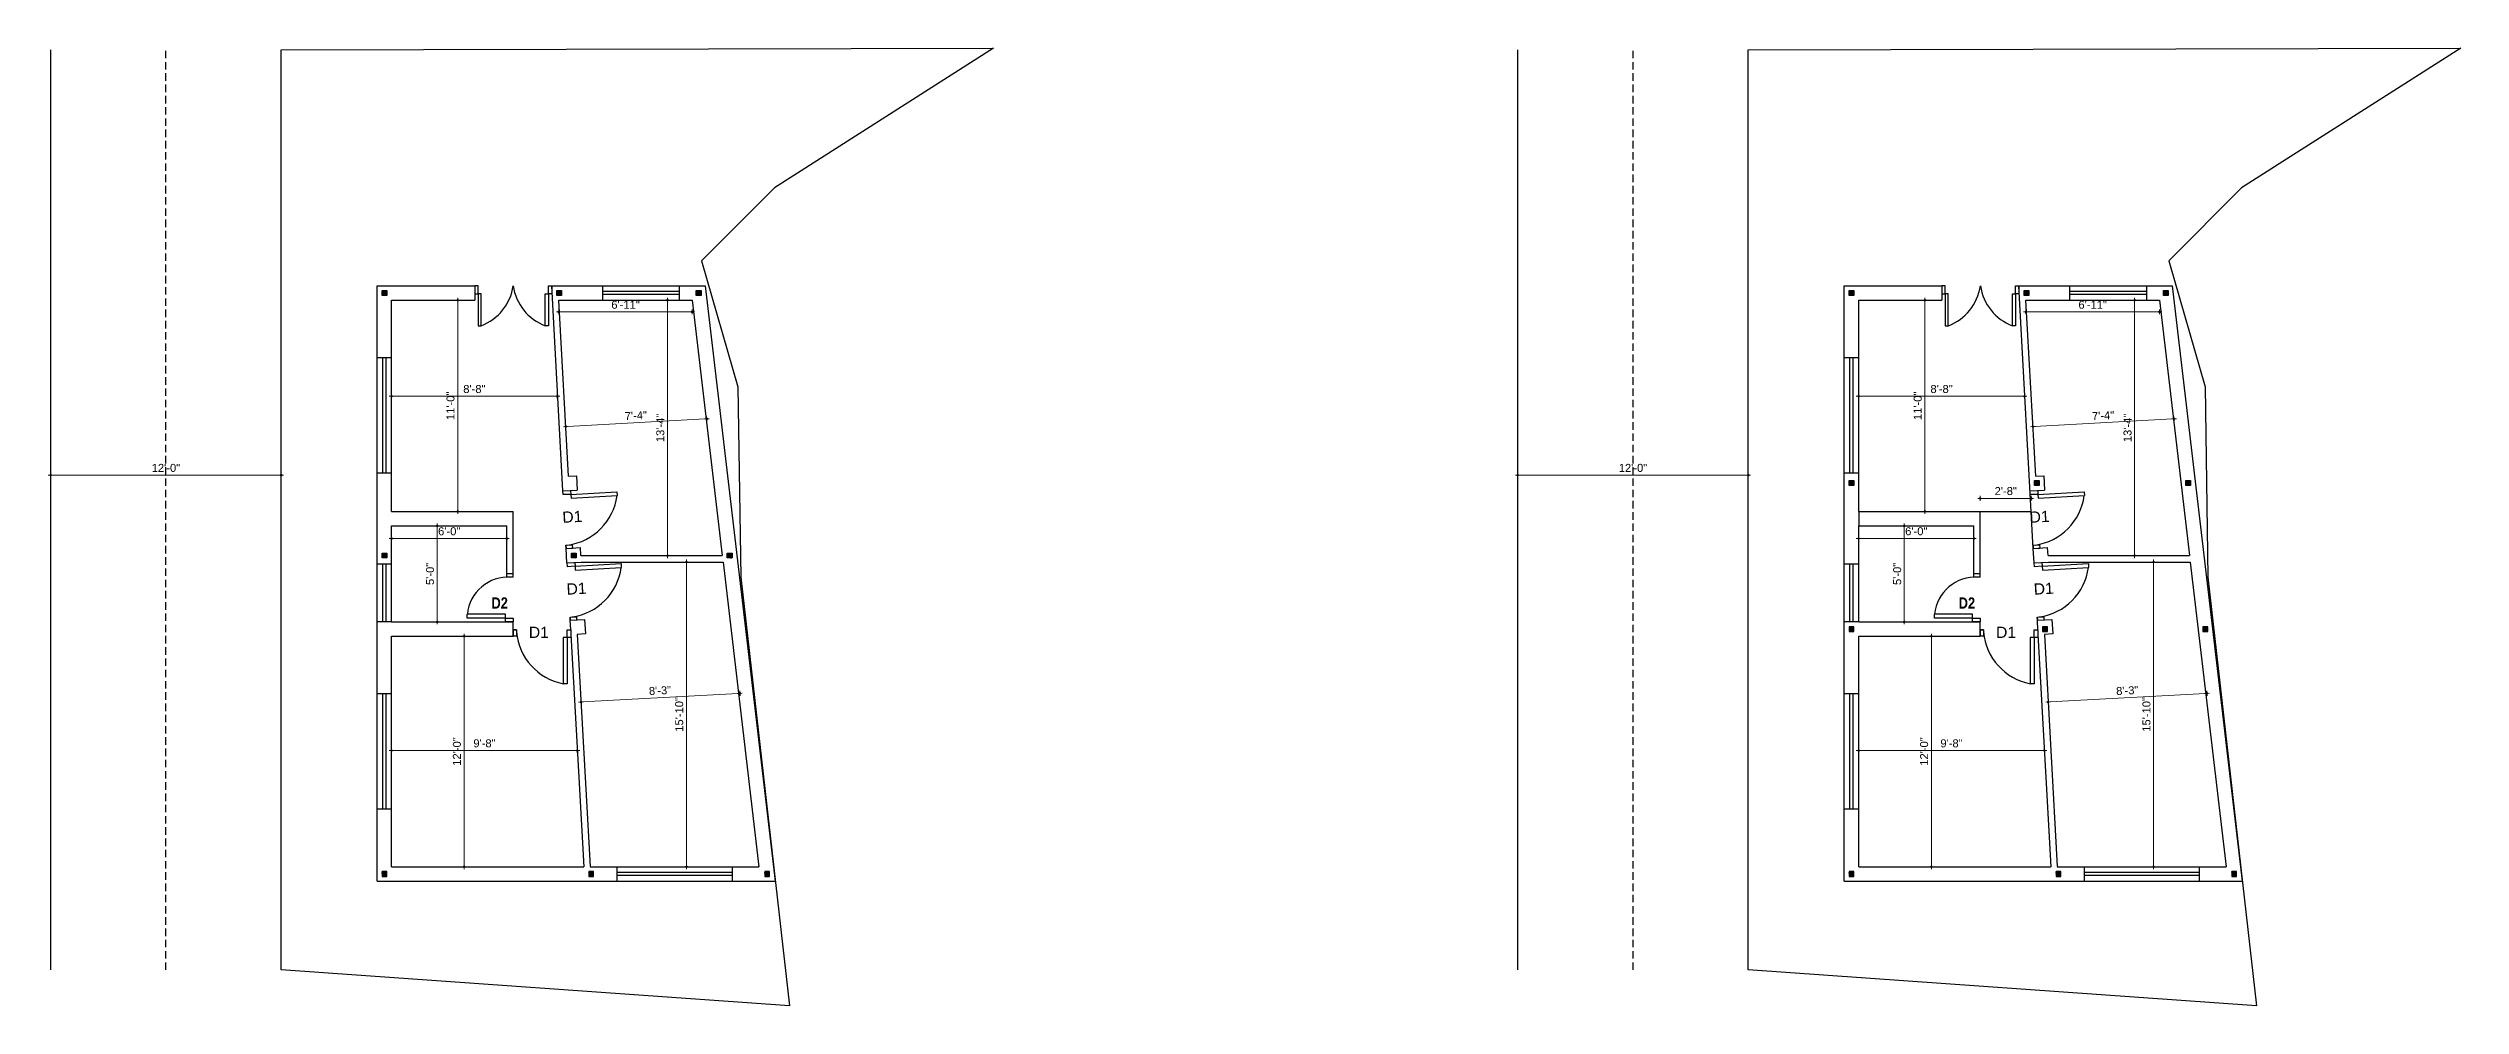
# Model space of a CAD drawing. Header units: inches. Extents: x 54699 to 80583, y -8431 to -3547.
# Drawn here: x 70784 to 72291, y -5218 to -4620 of the extents above; entities that cross this region are included whole.
import ezdxf

# ---------------------------------------------------------------- set-up
doc = ezdxf.new("R2010")
doc.units = ezdxf.units.IN
doc.header["$LTSCALE"] = 0.5
doc.header["$MEASUREMENT"] = 0
doc.header["$PDMODE"] = 66
doc.linetypes.add('HIDDEN2', pattern=[0.1875, 0.125, -0.0625])
doc.layers.add('DIMENSION', color=5, linetype='Continuous')
for name, color, linetype, lineweight in [('hatch', 9, 'Continuous', 0), ('steps', 253, 'Continuous', 20), ('Toilet', 7, 'Continuous', 25), ('truss', 1, 'Continuous', 25)]:
    doc.layers.add(name, color=color, linetype=linetype, lineweight=lineweight)
doc.styles.get("Standard").update_dxf_attribs({"font": 'arial.ttf'})
doc.dimstyles.new('S8', dxfattribs={"dimtxt": 5, "dimasz": 1, "dimexe": 6, "dimexo": 18, "dimgap": 1.9375, "dimtad": 1, "dimdec": 0, "dimzin": 3, "dimdsep": 46, "dimlunit": 4, "dimtxsty": 'Standard', "dimblk": 'dot 2', "dimcen": 12, "dimse1": 1, "dimse2": 1, "dimclrd": 1, "dimclre": 1, "dimclrt": 256, "dimadec": 0, "dimazin": 0, "dimtfac": 0.75, "dimtdec": 0, "dimtix": 1, "dimtmove": 1, "dimatfit": 3, "dimldrblk": 'DOT', "dimfxl": 1, "dimtolj": 1, "dimtzin": 0, "dimlwd": 9, "dimlwe": 9, "dimarcsym": 0})

# ---------------------------------------------------------------- blocks, each defined once
blk = doc.blocks.new('dot1')
at = {"layer": 'hatch'}
h = blk.add_hatch(color=256, dxfattribs=at)
edge = h.paths.add_edge_path()
edge.add_arc((0, 0), 1, 0, 360)
for p, q in [((3, 0), (-3, 0)), ((0, 3), (0, -3))]:
    blk.add_line(p, q, dxfattribs=at)
blk.add_circle((0, 0), 1, dxfattribs=at)
blk = doc.blocks.new('dot 2')
at = {"layer": 'hatch', "xscale": 0.5, "yscale": 0.5, "zscale": 0.5}
blk.add_blockref('dot1', (0, 0), dxfattribs=at)
blk = doc.blocks.new('*D840')
at = {"layer": 'Defpoints', "color": 0, "transparency": 16777216}
for p in [(70785.2, -4886.6), (70785.2, -4908.3), (70929.2, -4908.3)]:
    blk.add_point(p, dxfattribs=at)
at = {"layer": 'Toilet', "color": 1, "lineweight": 9, "transparency": 16777216}
blk.add_line((70928.2, -4886.6), (70786.2, -4886.6), dxfattribs=at)
at = {"layer": 'Toilet', "color": 1, "lineweight": 9, "transparency": 16777216, "rotation": 180}
blk.add_blockref('dot 2', (70785.2, -4886.6), dxfattribs=at)
at = {"layer": 'Toilet', "color": 1, "lineweight": 9, "transparency": 16777216}
blk.add_blockref('dot 2', (70929.2, -4886.6), dxfattribs=at)
at = {"layer": 'Toilet', "transparency": 16777216, "insert": (70857.2, -4882.1), "char_height": 5, "attachment_point": 5}
blk.add_mtext('\\A1;12\'-0"', dxfattribs=at)
blk = doc.blocks.new('_Dot')
at = {"color": 0, "linetype": 'ByBlock', "lineweight": -2}
blk.add_line((-0.5, 0), (-1, 0), dxfattribs=at)
at = {"color": 0, "linetype": 'ByBlock', "const_width": 0.5}
blk.add_lwpolyline([(-0.25, 0, 1), (0.25, 0, 1)], format="xyb", close=True, dxfattribs=at)
blk = doc.blocks.new('*D842')
at = {"layer": 'Defpoints', "color": 0, "transparency": 16777216}
for p in [(70998.2, -4918.3), (71070.2, -4918.3), (71070.2, -4926.2)]:
    blk.add_point(p, dxfattribs=at)
at = {"layer": 'Toilet', "color": 1, "lineweight": 9, "transparency": 16777216}
blk.add_line((70999.2, -4926.2), (71069.2, -4926.2), dxfattribs=at)
at = {"layer": 'Toilet', "color": 1, "lineweight": 9, "transparency": 16777216, "rotation": 180}
blk.add_blockref('dot 2', (70998.2, -4926.2), dxfattribs=at)
at = {"layer": 'Toilet', "color": 1, "lineweight": 9, "transparency": 16777216}
blk.add_blockref('dot 2', (71070.2, -4926.2), dxfattribs=at)
at = {"layer": 'Toilet', "transparency": 16777216, "insert": (71034.2, -4921.7), "char_height": 5, "attachment_point": 5}
blk.add_mtext('\\A1;6\'-0"', dxfattribs=at)
blk = doc.blocks.new('*D843')
at = {"layer": 'Defpoints', "color": 0, "transparency": 16777216}
for p in [(70998.2, -4918.3), (71026.7, -4918.3), (70998.2, -4978.3)]:
    blk.add_point(p, dxfattribs=at)
at = {"layer": 'Toilet', "color": 1, "lineweight": 9, "transparency": 16777216}
blk.add_line((71026.7, -4977.3), (71026.7, -4919.3), dxfattribs=at)
for p, rotation in [((71026.7, -4918.3), 90), ((71026.7, -4978.3), 270)]:
    blk.add_blockref('dot 2', p, dxfattribs=dict(at, rotation=rotation))
at = {"layer": 'Toilet', "transparency": 16777216, "insert": (71022.2, -4948.3), "char_height": 5, "attachment_point": 5, "rotation": 90}
blk.add_mtext('\\A1;5\'-0"', dxfattribs=at)
blk = doc.blocks.new('*D844')
at = {"layer": 'Defpoints', "color": 0, "transparency": 16777216}
for p in [(70998.2, -5058.7), (70998.2, -5058.7), (71114.2, -5058.7)]:
    blk.add_point(p, dxfattribs=at)
at = {"layer": 'Toilet', "color": 1, "lineweight": 9, "transparency": 16777216}
blk.add_line((71113.2, -5058.7), (70999.2, -5058.7), dxfattribs=at)
at = {"layer": 'Toilet', "color": 1, "lineweight": 9, "transparency": 16777216, "rotation": 180}
blk.add_blockref('dot 2', (70998.2, -5058.7), dxfattribs=at)
at = {"layer": 'Toilet', "color": 1, "lineweight": 9, "transparency": 16777216}
blk.add_blockref('dot 2', (71114.2, -5058.7), dxfattribs=at)
at = {"layer": 'Toilet', "transparency": 16777216, "insert": (71056.2, -5054.2), "char_height": 5, "attachment_point": 5}
blk.add_mtext('\\A1;9\'-8"', dxfattribs=at)
blk = doc.blocks.new('*D845')
at = {"layer": 'Defpoints', "color": 0, "transparency": 16777216}
for p in [(71036.2, -4987.3), (71036.2, -5131.3), (71043.5, -5131.3)]:
    blk.add_point(p, dxfattribs=at)
at = {"layer": 'Toilet', "color": 1, "lineweight": 9, "transparency": 16777216}
blk.add_line((71043.5, -4988.3), (71043.5, -5130.3), dxfattribs=at)
for p, rotation in [((71043.5, -4987.3), 90), ((71043.5, -5131.3), 270)]:
    blk.add_blockref('dot 2', p, dxfattribs=dict(at, rotation=rotation))
at = {"layer": 'Toilet', "transparency": 16777216, "insert": (71039, -5059.3), "char_height": 5, "attachment_point": 5, "rotation": 90}
blk.add_mtext('\\A1;12\'-0"', dxfattribs=at)
blk = doc.blocks.new('*D846')
at = {"layer": 'Defpoints', "color": 0, "transparency": 16777216}
for p in [(71116.5, -5028.4), (71117.2, -5041.6), (71216.5, -5036.1)]:
    blk.add_point(p, dxfattribs=at)
at = {"layer": 'Toilet', "color": 1, "lineweight": 9, "transparency": 16777216}
blk.add_line((71214.8, -5023), (71117.5, -5028.3), dxfattribs=at)
for p, rotation in [((71116.5, -5028.4), 183.1536037960047), ((71215.8, -5022.9), 3.153603796004667)]:
    blk.add_blockref('dot 2', p, dxfattribs=dict(at, rotation=rotation))
at = {"layer": 'Toilet', "transparency": 16777216, "insert": (71165.9, -5021.2), "char_height": 5, "attachment_point": 5, "rotation": 3.1536}
blk.add_mtext('\\A1;8\'-3"', dxfattribs=at)
blk = doc.blocks.new('*D847')
at = {"layer": 'Defpoints', "color": 0, "transparency": 16777216}
for p in [(71161, -4940.9), (71161, -5131.3), (71182.4, -5131.3)]:
    blk.add_point(p, dxfattribs=at)
at = {"layer": 'Toilet', "color": 1, "lineweight": 9, "transparency": 16777216}
blk.add_line((71182.4, -4941.9), (71182.4, -5130.3), dxfattribs=at)
for p, rotation in [((71182.4, -4940.9), 90), ((71182.4, -5131.3), 270)]:
    blk.add_blockref('dot 2', p, dxfattribs=dict(at, rotation=rotation))
at = {"layer": 'Toilet', "transparency": 16777216, "insert": (71177.9, -5036.1), "char_height": 5, "attachment_point": 5, "rotation": 90}
blk.add_mtext('\\A1;15\'-10"', dxfattribs=at)
blk = doc.blocks.new('*D848')
at = {"layer": 'Defpoints', "color": 0, "transparency": 16777216}
for p in [(71107, -4856.3), (71107.3, -4861.9), (71195.4, -4857.1)]:
    blk.add_point(p, dxfattribs=at)
at = {"layer": 'Toilet', "color": 1, "lineweight": 9, "transparency": 16777216}
blk.add_line((71194.1, -4851.5), (71108, -4856.2), dxfattribs=at)
for p, rotation in [((71195.1, -4851.4), 3.15360379601298), ((71107, -4856.3), 183.153603796013)]:
    blk.add_blockref('dot 2', p, dxfattribs=dict(at, rotation=rotation))
at = {"layer": 'Toilet', "transparency": 16777216, "insert": (71150.8, -4849.4), "char_height": 5, "attachment_point": 5, "rotation": 3.1536}
blk.add_mtext('\\A1;7\'-4"', dxfattribs=at)
blk = doc.blocks.new('*D849')
at = {"layer": 'Defpoints', "color": 0, "transparency": 16777216}
for p in [(71144.4, -4777.3), (71144.4, -4936.9), (71170.6, -4936.9)]:
    blk.add_point(p, dxfattribs=at)
at = {"layer": 'Toilet', "color": 1, "lineweight": 9, "transparency": 16777216}
blk.add_line((71170.6, -4778.3), (71170.6, -4935.9), dxfattribs=at)
for p, rotation in [((71170.6, -4777.3), 90), ((71170.6, -4936.9), 270)]:
    blk.add_blockref('dot 2', p, dxfattribs=dict(at, rotation=rotation))
at = {"layer": 'Toilet', "transparency": 16777216, "insert": (71166.1, -4857.1), "char_height": 5, "attachment_point": 5, "rotation": 90}
blk.add_mtext('\\A1;13\'-4"', dxfattribs=at)
blk = doc.blocks.new('*D850')
at = {"layer": 'Defpoints', "color": 0, "transparency": 16777216}
for p in [(70998.2, -4832.4), (70998.2, -4837.3), (71101.7, -4832.4)]:
    blk.add_point(p, dxfattribs=at)
at = {"layer": 'Toilet', "color": 1, "lineweight": 9, "transparency": 16777216}
blk.add_line((71100.7, -4837.3), (70999.2, -4837.3), dxfattribs=at)
at = {"layer": 'Toilet', "color": 1, "lineweight": 9, "transparency": 16777216, "rotation": 180}
blk.add_blockref('dot 2', (70998.2, -4837.3), dxfattribs=at)
at = {"layer": 'Toilet', "color": 1, "lineweight": 9, "transparency": 16777216}
blk.add_blockref('dot 2', (71101.7, -4837.3), dxfattribs=at)
at = {"layer": 'Toilet', "transparency": 16777216, "insert": (71049.9, -4832.8), "char_height": 5, "attachment_point": 5}
blk.add_mtext('\\A1;8\'-8"', dxfattribs=at)
blk = doc.blocks.new('*D851')
at = {"layer": 'Defpoints', "color": 0, "transparency": 16777216}
for p in [(71024.2, -4777.3), (71024.2, -4909.3), (71039.5, -4909.3)]:
    blk.add_point(p, dxfattribs=at)
at = {"layer": 'Toilet', "color": 1, "lineweight": 9, "transparency": 16777216}
blk.add_line((71039.5, -4778.3), (71039.5, -4908.3), dxfattribs=at)
for p, rotation in [((71039.5, -4777.3), 90), ((71039.5, -4909.3), 270)]:
    blk.add_blockref('dot 2', p, dxfattribs=dict(at, rotation=rotation))
at = {"layer": 'Toilet', "transparency": 16777216, "insert": (71035, -4843.3), "char_height": 5, "attachment_point": 5, "rotation": 90}
blk.add_mtext('\\A1;11\'-0"', dxfattribs=at)
blk = doc.blocks.new('*D863')
at = {"layer": 'Defpoints', "color": 0, "transparency": 16777216}
for p in [(71701.8, -4886.6), (71701.8, -4908.3), (71845.8, -4908.3)]:
    blk.add_point(p, dxfattribs=at)
at = {"layer": 'Toilet', "color": 1, "lineweight": 9, "transparency": 16777216}
blk.add_line((71844.8, -4886.6), (71702.8, -4886.6), dxfattribs=at)
at = {"layer": 'Toilet', "color": 1, "lineweight": 9, "transparency": 16777216, "rotation": 180}
blk.add_blockref('dot 2', (71701.8, -4886.6), dxfattribs=at)
at = {"layer": 'Toilet', "color": 1, "lineweight": 9, "transparency": 16777216}
blk.add_blockref('dot 2', (71845.8, -4886.6), dxfattribs=at)
at = {"layer": 'Toilet', "transparency": 16777216, "insert": (71773.8, -4882.1), "char_height": 5, "attachment_point": 5}
blk.add_mtext('\\A1;12\'-0"', dxfattribs=at)
blk = doc.blocks.new('*D853')
at = {"layer": 'Defpoints', "color": 0, "transparency": 16777216}
for p in [(71914.8, -4918.3), (71986.8, -4918.3), (71986.8, -4926.2)]:
    blk.add_point(p, dxfattribs=at)
at = {"layer": 'Toilet', "color": 1, "lineweight": 9, "transparency": 16777216}
blk.add_line((71915.8, -4926.2), (71985.8, -4926.2), dxfattribs=at)
at = {"layer": 'Toilet', "color": 1, "lineweight": 9, "transparency": 16777216, "rotation": 180}
blk.add_blockref('dot 2', (71914.8, -4926.2), dxfattribs=at)
at = {"layer": 'Toilet', "color": 1, "lineweight": 9, "transparency": 16777216}
blk.add_blockref('dot 2', (71986.8, -4926.2), dxfattribs=at)
at = {"layer": 'Toilet', "transparency": 16777216, "insert": (71950.8, -4921.7), "char_height": 5, "attachment_point": 5}
blk.add_mtext('\\A1;6\'-0"', dxfattribs=at)
blk = doc.blocks.new('*D855')
at = {"layer": 'Defpoints', "color": 0, "transparency": 16777216}
for p in [(71914.8, -5058.7), (71914.8, -5058.7), (72030.8, -5058.7)]:
    blk.add_point(p, dxfattribs=at)
at = {"layer": 'Toilet', "color": 1, "lineweight": 9, "transparency": 16777216}
blk.add_line((72029.8, -5058.7), (71915.8, -5058.7), dxfattribs=at)
at = {"layer": 'Toilet', "color": 1, "lineweight": 9, "transparency": 16777216, "rotation": 180}
blk.add_blockref('dot 2', (71914.8, -5058.7), dxfattribs=at)
at = {"layer": 'Toilet', "color": 1, "lineweight": 9, "transparency": 16777216}
blk.add_blockref('dot 2', (72030.8, -5058.7), dxfattribs=at)
at = {"layer": 'Toilet', "transparency": 16777216, "insert": (71972.8, -5054.2), "char_height": 5, "attachment_point": 5}
blk.add_mtext('\\A1;9\'-8"', dxfattribs=at)
blk = doc.blocks.new('*D856')
at = {"layer": 'Defpoints', "color": 0, "transparency": 16777216}
for p in [(71952.8, -4987.3), (71952.8, -5131.3), (71960.2, -5131.3)]:
    blk.add_point(p, dxfattribs=at)
at = {"layer": 'Toilet', "color": 1, "lineweight": 9, "transparency": 16777216}
blk.add_line((71960.2, -4988.3), (71960.2, -5130.3), dxfattribs=at)
for p, rotation in [((71960.2, -4987.3), 90), ((71960.2, -5131.3), 270)]:
    blk.add_blockref('dot 2', p, dxfattribs=dict(at, rotation=rotation))
at = {"layer": 'Toilet', "transparency": 16777216, "insert": (71955.7, -5059.3), "char_height": 5, "attachment_point": 5, "rotation": 90}
blk.add_mtext('\\A1;12\'-0"', dxfattribs=at)
blk = doc.blocks.new('*D857')
at = {"layer": 'Defpoints', "color": 0, "transparency": 16777216}
for p in [(72033.2, -5028.4), (72033.9, -5041.6), (72133.2, -5036.1)]:
    blk.add_point(p, dxfattribs=at)
at = {"layer": 'Toilet', "color": 1, "lineweight": 9, "transparency": 16777216}
blk.add_line((72131.4, -5023), (72034.2, -5028.3), dxfattribs=at)
for p, rotation in [((72033.2, -5028.4), 183.1536037960047), ((72132.4, -5022.9), 3.153603796004667)]:
    blk.add_blockref('dot 2', p, dxfattribs=dict(at, rotation=rotation))
at = {"layer": 'Toilet', "transparency": 16777216, "insert": (72082.6, -5021.2), "char_height": 5, "attachment_point": 5, "rotation": 3.1536}
blk.add_mtext('\\A1;8\'-3"', dxfattribs=at)
blk = doc.blocks.new('*D858')
at = {"layer": 'Defpoints', "color": 0, "transparency": 16777216}
for p in [(72077.7, -4940.9), (72077.7, -5131.3), (72099.1, -5131.3)]:
    blk.add_point(p, dxfattribs=at)
at = {"layer": 'Toilet', "color": 1, "lineweight": 9, "transparency": 16777216}
blk.add_line((72099.1, -4941.9), (72099.1, -5130.3), dxfattribs=at)
for p, rotation in [((72099.1, -4940.9), 90), ((72099.1, -5131.3), 270)]:
    blk.add_blockref('dot 2', p, dxfattribs=dict(at, rotation=rotation))
at = {"layer": 'Toilet', "transparency": 16777216, "insert": (72094.6, -5036.1), "char_height": 5, "attachment_point": 5, "rotation": 90}
blk.add_mtext('\\A1;15\'-10"', dxfattribs=at)
blk = doc.blocks.new('*D859')
at = {"layer": 'Defpoints', "color": 0, "transparency": 16777216}
for p in [(72023.7, -4856.3), (72024, -4861.9), (72112.1, -4857.1)]:
    blk.add_point(p, dxfattribs=at)
at = {"layer": 'Toilet', "color": 1, "lineweight": 9, "transparency": 16777216}
blk.add_line((72110.8, -4851.5), (72024.7, -4856.2), dxfattribs=at)
for p, rotation in [((72111.8, -4851.4), 3.15360379601298), ((72023.7, -4856.3), 183.153603796013)]:
    blk.add_blockref('dot 2', p, dxfattribs=dict(at, rotation=rotation))
at = {"layer": 'Toilet', "transparency": 16777216, "insert": (72067.5, -4849.4), "char_height": 5, "attachment_point": 5, "rotation": 3.1536}
blk.add_mtext('\\A1;7\'-4"', dxfattribs=at)
blk = doc.blocks.new('*D860')
at = {"layer": 'Defpoints', "color": 0, "transparency": 16777216}
for p in [(72061, -4777.3), (72061, -4936.9), (72087.2, -4936.9)]:
    blk.add_point(p, dxfattribs=at)
at = {"layer": 'Toilet', "color": 1, "lineweight": 9, "transparency": 16777216}
blk.add_line((72087.2, -4778.3), (72087.2, -4935.9), dxfattribs=at)
for p, rotation in [((72087.2, -4777.3), 90), ((72087.2, -4936.9), 270)]:
    blk.add_blockref('dot 2', p, dxfattribs=dict(at, rotation=rotation))
at = {"layer": 'Toilet', "transparency": 16777216, "insert": (72082.8, -4857.1), "char_height": 5, "attachment_point": 5, "rotation": 90}
blk.add_mtext('\\A1;13\'-4"', dxfattribs=at)
blk = doc.blocks.new('*D861')
at = {"layer": 'Defpoints', "color": 0, "transparency": 16777216}
for p in [(71914.8, -4832.4), (71914.8, -4837.3), (72018.4, -4832.4)]:
    blk.add_point(p, dxfattribs=at)
at = {"layer": 'Toilet', "color": 1, "lineweight": 9, "transparency": 16777216}
blk.add_line((72017.4, -4837.3), (71915.8, -4837.3), dxfattribs=at)
at = {"layer": 'Toilet', "color": 1, "lineweight": 9, "transparency": 16777216, "rotation": 180}
blk.add_blockref('dot 2', (71914.8, -4837.3), dxfattribs=at)
at = {"layer": 'Toilet', "color": 1, "lineweight": 9, "transparency": 16777216}
blk.add_blockref('dot 2', (72018.4, -4837.3), dxfattribs=at)
at = {"layer": 'Toilet', "transparency": 16777216, "insert": (71966.6, -4832.8), "char_height": 5, "attachment_point": 5}
blk.add_mtext('\\A1;8\'-8"', dxfattribs=at)
blk = doc.blocks.new('*D862')
at = {"layer": 'Defpoints', "color": 0, "transparency": 16777216}
for p in [(71940.8, -4777.3), (71940.8, -4909.3), (71956.2, -4909.3)]:
    blk.add_point(p, dxfattribs=at)
at = {"layer": 'Toilet', "color": 1, "lineweight": 9, "transparency": 16777216}
blk.add_line((71956.2, -4778.3), (71956.2, -4908.3), dxfattribs=at)
for p, rotation in [((71956.2, -4777.3), 90), ((71956.2, -4909.3), 270)]:
    blk.add_blockref('dot 2', p, dxfattribs=dict(at, rotation=rotation))
at = {"layer": 'Toilet', "transparency": 16777216, "insert": (71951.7, -4843.3), "char_height": 5, "attachment_point": 5, "rotation": 90}
blk.add_mtext('\\A1;11\'-0"', dxfattribs=at)
blk = doc.blocks.new('*D864')
at = {"layer": 'Defpoints', "color": 0, "transparency": 16777216}
for p in [(71990.8, -4909.3), (72022.6, -4901.1), (72022.6, -4909.3)]:
    blk.add_point(p, dxfattribs=at)
at = {"layer": 'Toilet', "color": 1, "lineweight": 9, "transparency": 16777216}
blk.add_line((71991.8, -4901.1), (72021.6, -4901.1), dxfattribs=at)
at = {"layer": 'Toilet', "color": 1, "lineweight": 9, "transparency": 16777216, "rotation": 180}
blk.add_blockref('dot 2', (71990.8, -4901.1), dxfattribs=at)
at = {"layer": 'Toilet', "color": 1, "lineweight": 9, "transparency": 16777216}
blk.add_blockref('dot 2', (72022.6, -4901.1), dxfattribs=at)
at = {"layer": 'Toilet', "transparency": 16777216, "insert": (72006.7, -4896.6), "char_height": 5, "attachment_point": 5}
blk.add_mtext('\\A1;2\'-8"', dxfattribs=at)

msp = doc.modelspace()

# ---------------------------------------------------------------- hatches: boundary and pattern name
at = {"layer": 'Toilet'}
h = msp.add_hatch(dxfattribs=at)
h.set_pattern_fill('ANSI31', color=256)
h.paths.add_polyline_path([(70995.2, -4771.3), (70992.2, -4771.3), (70992.2, -4774.3), (70995.2, -4774.3)])
h = msp.add_hatch(dxfattribs=at)
h.set_pattern_fill('ANSI31', color=256)
h.set_pattern_definition([(45, (109.25476, 0), (-0.08838834765, 0.08838834765), [])])
h.paths.add_polyline_path([(71104.4, -4771.3), (71101.4, -4771.3), (71101.4, -4774.3), (71104.4, -4774.3)])
h = msp.add_hatch(dxfattribs=at)
h.set_pattern_fill('ANSI31', color=256)
h.set_pattern_definition([(45, (196.37262, 0), (-0.08838834765, 0.08838834765), [])])
h.paths.add_polyline_path([(71191.5, -4771.3), (71188.5, -4771.3), (71188.5, -4774.3), (71191.5, -4774.3)])
h = msp.add_hatch(dxfattribs=at)
h.set_pattern_fill('ANSI31', color=256)
h.set_pattern_definition([(45, (916.66089, 0), (-0.08838834765, 0.08838834765), [])])
h.paths.add_polyline_path([(71911.8, -4771.3), (71908.8, -4771.3), (71908.8, -4774.3), (71911.8, -4774.3)])
h = msp.add_hatch(dxfattribs=at)
h.set_pattern_fill('ANSI31', color=256)
h.set_pattern_definition([(45, (1025.91565, 0), (-0.08838834765, 0.08838834765), [])])
h.paths.add_polyline_path([(72021.1, -4771.3), (72018.1, -4771.3), (72018.1, -4774.3), (72021.1, -4774.3)])
h = msp.add_hatch(dxfattribs=at)
h.set_pattern_fill('ANSI31', color=256)
h.set_pattern_definition([(45, (1113.0335, 0), (-0.08838834765, 0.08838834765), [])])
h.paths.add_polyline_path([(72108.2, -4771.3), (72105.2, -4771.3), (72105.2, -4774.3), (72108.2, -4774.3)])
h = msp.add_hatch(dxfattribs=at)
h.set_pattern_fill('ANSI31', color=256)
h.set_pattern_definition([(45, (916.66089, -118.64097), (-0.08838834765, 0.08838834765), [])])
h.paths.add_polyline_path([(71911.8, -4890), (71908.8, -4890), (71908.8, -4893), (71911.8, -4893)])
h = msp.add_hatch(dxfattribs=at)
h.set_pattern_fill('ANSI31', color=256)
h.set_pattern_definition([(45, (1032.45234, -118.64097), (-0.08838834765, 0.08838834765), [])])
h.paths.add_polyline_path([(72027.6, -4890), (72024.6, -4890), (72024.6, -4893), (72027.6, -4893)])
h = msp.add_hatch(dxfattribs=at)
h.set_pattern_fill('ANSI31', color=256)
h.set_pattern_definition([(45, (1127.00506, -118.64097), (-0.08838834765, 0.08838834765), [])])
h.paths.add_polyline_path([(72122.2, -4890), (72119.2, -4890), (72119.2, -4893), (72122.2, -4893)])
h = msp.add_hatch(dxfattribs=at)
h.set_pattern_fill('ANSI31', color=256)
h.set_pattern_definition([(45, (0, -164), (-0.08838834765, 0.08838834765), [])])
h.paths.add_polyline_path([(70995.2, -4935.3), (70992.2, -4935.3), (70992.2, -4938.3), (70995.2, -4938.3)])
h = msp.add_hatch(dxfattribs=at)
h.set_pattern_fill('ANSI31', color=256)
h.set_pattern_definition([(45, (118.29057, -164), (-0.08838834765, 0.08838834765), [])])
h.paths.add_polyline_path([(71113.5, -4935.3), (71110.5, -4935.3), (71110.5, -4938.3), (71113.5, -4938.3)])
h = msp.add_hatch(dxfattribs=at)
h.set_pattern_fill('ANSI31', color=256)
h.set_pattern_definition([(45, (215.6858, -164), (-0.08838834765, 0.08838834765), [])])
h.paths.add_polyline_path([(71210.9, -4935.3), (71207.9, -4935.3), (71207.9, -4938.3), (71210.9, -4938.3)])
h = msp.add_hatch(dxfattribs=at)
h.set_pattern_fill('ANSI31', color=256)
h.set_pattern_definition([(45, (916.66089, -210), (-0.08838834765, 0.08838834765), [])])
h.paths.add_polyline_path([(71911.8, -4981.3), (71908.8, -4981.3), (71908.8, -4984.3), (71911.8, -4984.3)])
h = msp.add_hatch(dxfattribs=at)
h.set_pattern_fill('ANSI31', color=256)
h.set_pattern_definition([(45, (1037.4859, -210), (-0.08838834765, 0.08838834765), [])])
h.paths.add_polyline_path([(72032.7, -4981.3), (72029.7, -4981.3), (72029.7, -4984.3), (72032.7, -4984.3)])
h = msp.add_hatch(dxfattribs=at)
h.set_pattern_fill('ANSI31', color=256)
h.set_pattern_definition([(45, (1137.7638, -210), (-0.08838834765, 0.08838834765), [])])
h.paths.add_polyline_path([(72132.9, -4981.3), (72129.9, -4981.3), (72129.9, -4984.3), (72132.9, -4984.3)])
h = msp.add_hatch(dxfattribs=at)
h.set_pattern_fill('ANSI31', color=256)
h.set_pattern_definition([(45, (0, -363), (-0.08838834765, 0.08838834765), [])])
h.paths.add_polyline_path([(70995.2, -5134.3), (70992.2, -5134.3), (70992.2, -5137.3), (70995.2, -5137.3)])
h = msp.add_hatch(dxfattribs=at)
h.set_pattern_fill('ANSI31', color=256)
h.set_pattern_definition([(45, (129.25476, -363), (-0.08838834765, 0.08838834765), [])])
h.paths.add_polyline_path([(71124.4, -5134.3), (71121.4, -5134.3), (71121.4, -5137.3), (71124.4, -5137.3)])
h = msp.add_hatch(dxfattribs=at)
h.set_pattern_fill('ANSI31', color=256)
h.set_pattern_definition([(45, (239.1207, -363), (-0.08838834765, 0.08838834765), [])])
h.paths.add_polyline_path([(71234.3, -5134.3), (71231.3, -5134.3), (71231.3, -5137.3), (71234.3, -5137.3)])
h = msp.add_hatch(dxfattribs=at)
h.set_pattern_fill('ANSI31', color=256)
h.set_pattern_definition([(45, (916.66089, -363), (-0.08838834765, 0.08838834765), [])])
h.paths.add_polyline_path([(71911.8, -5134.3), (71908.8, -5134.3), (71908.8, -5137.3), (71911.8, -5137.3)])
h = msp.add_hatch(dxfattribs=at)
h.set_pattern_fill('ANSI31', color=256)
h.set_pattern_definition([(45, (1045.91565, -363), (-0.08838834765, 0.08838834765), [])])
h.paths.add_polyline_path([(72041.1, -5134.3), (72038.1, -5134.3), (72038.1, -5137.3), (72041.1, -5137.3)])
h = msp.add_hatch(dxfattribs=at)
h.set_pattern_fill('ANSI31', color=256)
h.set_pattern_definition([(45, (1155.78159, -363), (-0.08838834765, 0.08838834765), [])])
h.paths.add_polyline_path([(72150.9, -5134.3), (72147.9, -5134.3), (72147.9, -5137.3), (72150.9, -5137.3)])

# ---------------------------------------------------------------- linework, layer by layer
at = {"layer": 'DIMENSION', "ltscale": 7}
for p, q in [((71130.1, -4777.3), (71130.1, -4768.3)), ((71178.1, -4771.8), (71130.1, -4771.8)), ((71178.1, -4773.8), (71130.1, -4773.8)), ((71178.1, -4777.3), (71178.1, -4768.3)), ((72046.8, -4777.3), (72046.8, -4768.3)), ((72094.8, -4771.8), (72046.8, -4771.8)), ((72094.8, -4773.8), (72046.8, -4773.8)), ((72094.8, -4777.3), (72094.8, -4768.3)), ((70998.2, -4813.3), (70989.2, -4813.3)), ((70992.7, -4885.3), (70992.7, -4813.3)), ((70994.7, -4885.3), (70994.7, -4813.3)), ((71914.8, -4813.3), (71905.8, -4813.3)), ((71909.3, -4885.3), (71909.3, -4813.3)), ((71911.3, -4885.3), (71911.3, -4813.3)), ((70998.2, -4885.3), (70989.2, -4885.3)), ((71105.3, -4898.8), (71105.2, -4896.4)), ((71110.1, -4898.6), (71105.3, -4898.8)), ((71110, -4896.2), (71110.1, -4898.6)), ((71110.1, -4898.6), (71139, -4897)), ((71110.1, -4898.6), (71110.3, -4901)), ((71139, -4897), (71139.1, -4899.4)), ((71914.8, -4885.3), (71905.8, -4885.3)), ((72022, -4898.8), (72021.9, -4896.4)), ((72026.8, -4898.6), (72022, -4898.8)), ((72026.7, -4896.2), (72026.8, -4898.6)), ((72026.8, -4898.6), (72055.6, -4897)), ((72026.8, -4898.6), (72026.9, -4901)), ((72055.6, -4897), (72055.8, -4899.4)), ((71110.3, -4901), (71139.1, -4899.4)), ((72026.9, -4901), (72055.8, -4899.4)), ((70998.2, -4942.3), (70989.2, -4942.3)), ((70992.7, -4978.3), (70992.7, -4942.3)), ((70994.7, -4978.3), (70994.7, -4942.3)), ((71107.1, -4930.4), (71111.1, -4930.2)), ((71107.1, -4930.4), (71107.2, -4932.4)), ((71107.8, -4941.4), (71112.6, -4941.1)), ((71108, -4943.8), (71107.8, -4941.4)), ((71112.8, -4943.5), (71108, -4943.8)), ((71111.1, -4930.2), (71111.2, -4932.2)), ((71112.6, -4941.1), (71112.8, -4943.5)), ((71112.8, -4943.5), (71141.6, -4941.9)), ((71112.8, -4943.5), (71112.9, -4945.9)), ((71141.6, -4941.9), (71141.7, -4944.3)), ((71914.8, -4942.3), (71905.8, -4942.3)), ((71909.3, -4978.3), (71909.3, -4942.3)), ((71911.3, -4978.3), (71911.3, -4942.3)), ((72023.8, -4930.4), (72027.8, -4930.2)), ((72023.8, -4930.4), (72023.9, -4932.4)), ((72024.5, -4941.4), (72029.3, -4941.1)), ((72024.6, -4943.8), (72024.5, -4941.4)), ((72029.4, -4943.5), (72024.6, -4943.8)), ((72027.8, -4930.2), (72027.9, -4932.2)), ((72029.3, -4941.1), (72029.4, -4943.5)), ((72029.4, -4943.5), (72058.3, -4941.9)), ((72029.4, -4943.5), (72029.6, -4945.9)), ((72058.3, -4941.9), (72058.4, -4944.3)), ((71070.2, -4950.3), (71070.2, -4948.3)), ((71074.2, -4950.3), (71070.2, -4950.3)), ((71074.2, -4950.3), (71074.2, -4948.3)), ((71112.9, -4945.9), (71141.7, -4944.3)), ((71986.8, -4950.3), (71986.8, -4948.3)), ((71990.8, -4950.3), (71986.8, -4950.3)), ((71990.8, -4950.3), (71990.8, -4948.3)), ((72029.6, -4945.9), (72058.4, -4944.3)), ((71069.4, -4973.5), (71045.5, -4973.5)), ((71045.5, -4975.9), (71045.5, -4973.5)), ((71069.4, -4975.9), (71069.4, -4973.5)), ((71986, -4973.5), (71962.2, -4973.5)), ((71962.2, -4975.9), (71962.2, -4973.5)), ((71986, -4975.9), (71986, -4973.5)), ((70998.2, -4978.3), (70989.2, -4978.3)), ((71069.4, -4975.9), (71045.5, -4975.9)), ((71069.4, -4978.3), (71069.4, -4975.9)), ((71069.4, -4975.9), (71074.2, -4975.9)), ((71074.2, -4978.3), (71069.4, -4978.3)), ((71074.2, -4975.9), (71074.2, -4978.3)), ((71076.2, -4983.3), (71074.2, -4983.3)), ((71076.2, -4987.3), (71074.2, -4987.3)), ((71076.2, -4983.3), (71076.2, -4987.3)), ((71105.4, -4988.1), (71105.4, -5017)), ((71107.8, -4988.1), (71105.4, -4988.1)), ((71107.8, -4988.1), (71107.8, -4983.3)), ((71107.8, -4983.3), (71110.2, -4983.3)), ((71107.8, -4988.1), (71107.8, -5017)), ((71110.2, -4988.1), (71107.8, -4988.1)), ((71109.7, -4975.3), (71113.7, -4975.1)), ((71109.7, -4975.3), (71109.8, -4977.3)), ((71110.2, -4983.3), (71110.2, -4988.1)), ((71113.7, -4975.1), (71113.8, -4977.1)), ((71914.8, -4978.3), (71905.8, -4978.3)), ((71986, -4975.9), (71962.2, -4975.9)), ((71986, -4978.3), (71986, -4975.9)), ((71986, -4975.9), (71990.8, -4975.9)), ((71990.8, -4978.3), (71986, -4978.3)), ((71990.8, -4975.9), (71990.8, -4978.3)), ((71992.8, -4983.3), (71990.8, -4983.3)), ((71992.8, -4987.3), (71990.8, -4987.3)), ((71992.8, -4983.3), (71992.8, -4987.3)), ((72022, -4988.1), (72022, -5017)), ((72024.4, -4988.1), (72022, -4988.1)), ((72024.4, -4988.1), (72024.4, -4983.3)), ((72024.4, -4983.3), (72026.8, -4983.3)), ((72024.4, -4988.1), (72024.4, -5017)), ((72026.8, -4988.1), (72024.4, -4988.1)), ((72026.4, -4975.3), (72030.4, -4975.1)), ((72026.4, -4975.3), (72026.5, -4977.3)), ((72026.8, -4983.3), (72026.8, -4988.1)), ((72030.4, -4975.1), (72030.5, -4977.1)), ((71107.8, -5017), (71105.4, -5017)), ((72024.4, -5017), (72022, -5017)), ((70998.2, -5023.3), (70989.2, -5023.3)), ((70992.7, -5095.3), (70992.7, -5023.3)), ((70994.7, -5095.3), (70994.7, -5023.3)), ((71914.8, -5023.3), (71905.8, -5023.3)), ((71909.3, -5095.3), (71909.3, -5023.3)), ((71911.3, -5095.3), (71911.3, -5023.3)), ((70998.2, -5095.3), (70989.2, -5095.3)), ((71914.8, -5095.3), (71905.8, -5095.3)), ((71138.9, -5131.3), (71138.9, -5140.3)), ((71210.9, -5134.8), (71138.9, -5134.8)), ((71210.9, -5136.8), (71138.9, -5136.8)), ((71210.9, -5131.3), (71210.9, -5140.3)), ((72055.6, -5131.3), (72055.6, -5140.3)), ((72127.6, -5134.8), (72055.6, -5134.8)), ((72127.6, -5136.8), (72055.6, -5136.8)), ((72127.6, -5131.3), (72127.6, -5140.3))]:
    msp.add_line(p, q, dxfattribs=at)
for points in [[(71050.2, -4773.3), (71052.2, -4773.3), (71052.2, -4768.3), (71050.2, -4768.3)], [(71052.2, -4773.3), (71052.2, -4793.3), (71054.2, -4793.3), (71054.2, -4773.3)], [(71096.2, -4773.3), (71096.2, -4793.3), (71094.2, -4793.3), (71094.2, -4773.3)], [(71098.2, -4773.3), (71096.2, -4773.3), (71096.2, -4768.3), (71098.2, -4768.3)], [(71966.8, -4773.3), (71968.8, -4773.3), (71968.8, -4768.3), (71966.8, -4768.3)], [(71968.8, -4773.3), (71968.8, -4793.3), (71970.8, -4793.3), (71970.8, -4773.3)], [(72012.8, -4773.3), (72012.8, -4793.3), (72010.8, -4793.3), (72010.8, -4773.3)], [(72014.8, -4773.3), (72012.8, -4773.3), (72012.8, -4768.3), (72014.8, -4768.3)]]:
    msp.add_lwpolyline(points, close=True, dxfattribs=at)
for centre, radius, start, end in [((71042.6, -4763.6), 31.9, 291.198, 351.4824), ((71105.7, -4763.6), 31.9, 188.5176, 248.802), ((71959.3, -4763.6), 31.9, 291.198, 351.4824), ((72022.4, -4763.6), 31.9, 188.5176, 248.802), ((71103.2, -4894.5), 36.2, 278.2016, 352.2114), ((72019.9, -4894.5), 36.2, 278.2016, 352.2114), ((71071.1, -4976), 25.7, 86.0106, 174.5071), ((71105.8, -4939.4), 36.2, 278.2016, 352.2114), ((71987.8, -4976), 25.7, 86.0106, 174.5071), ((72022.5, -4939.4), 36.2, 278.2016, 352.2114), ((71112.3, -4981.4), 36.2, 185.0246, 259.0343), ((72028.9, -4981.4), 36.2, 185.0246, 259.0343)]:
    msp.add_arc(centre, radius, start, end, dxfattribs=at)
at = {"layer": 'Toilet'}
for p, q in [((70785.2, -5195.7), (70785.2, -4620.9)), ((70929.2, -4620.9), (71374.3, -4619.9)), ((70929.2, -5195.7), (70929.2, -4620.9)), ((71374.3, -4619.9), (71237.4, -4707.1)), ((71701.8, -5195.7), (71701.8, -4620.9)), ((71845.8, -4620.9), (72291, -4619.9)), ((71845.8, -5195.7), (71845.8, -4620.9)), ((72291, -4619.9), (72154, -4707.1)), ((71237.4, -4707.1), (71191.9, -4752.8)), ((72154, -4707.1), (72108.5, -4752.8)), ((71191.9, -4752.8), (71214.5, -4831.5)), ((72108.5, -4752.8), (72131.2, -4831.5)), ((70989.2, -5140.3), (70989.2, -4768.3)), ((70989.2, -4768.3), (71050.2, -4768.3)), ((70998.2, -4909.3), (70998.2, -4777.3)), ((70998.2, -4777.3), (71050.2, -4777.3)), ((71050.2, -4768.3), (71050.2, -4777.3)), ((71098.2, -4768.3), (71194, -4768.3)), ((71102.7, -4777.3), (71186, -4777.3)), ((71186, -4777.3), (71204.8, -4936.9)), ((71194, -4768.3), (71237.8, -5140.3)), ((71905.8, -5140.3), (71905.8, -4768.3)), ((71905.8, -4768.3), (71966.8, -4768.3)), ((71914.8, -4909.3), (71914.8, -4777.3)), ((71914.8, -4777.3), (71966.8, -4777.3)), ((71966.8, -4768.3), (71966.8, -4777.3)), ((72014.8, -4768.3), (72110.7, -4768.3)), ((72019.3, -4777.3), (72102.7, -4777.3)), ((72102.7, -4777.3), (72121.5, -4936.9)), ((72110.7, -4768.3), (72154.5, -5140.3)), ((71214.5, -4831.5), (71216.3, -4950.4)), ((72131.2, -4831.5), (72133, -4950.4)), ((71113.7, -4887), (71114.2, -4895.9)), ((72030.4, -4887), (72030.9, -4895.9)), ((70998.2, -4909.3), (71074.2, -4909.3)), ((71074.2, -4948.3), (71074.2, -4909.3)), ((71914.8, -4909.3), (71990.8, -4909.3)), ((71914.8, -4909.3), (71914.8, -4918.3)), ((71990.8, -4948.3), (71990.8, -4909.3)), ((71990.8, -4909.3), (72022.6, -4909.3)), ((70998.2, -4978.3), (70998.2, -4918.3)), ((70998.2, -4918.3), (71070.2, -4918.3)), ((71070.2, -4948.3), (71070.2, -4918.3)), ((71914.8, -4978.3), (71914.8, -4918.3)), ((71914.8, -4918.3), (71986.8, -4918.3)), ((71986.8, -4948.3), (71986.8, -4918.3)), ((71107.2, -4932.4), (71107.1, -4930.4)), ((71107.2, -4932.4), (71116.2, -4931.9)), ((71107.2, -4932.4), (71111.2, -4932.2)), ((71107.7, -4941.4), (71107.2, -4932.4)), ((71107.7, -4941.4), (71116.7, -4940.9)), ((71116.5, -4936.9), (71116.2, -4931.9)), ((71116.5, -4936.9), (71204.8, -4936.9)), ((71116.7, -4940.9), (71205.3, -4940.9)), ((71205.3, -4940.9), (71227.7, -5131.3)), ((72023.9, -4932.4), (72023.8, -4930.4)), ((72023.9, -4932.4), (72032.8, -4931.9)), ((72023.9, -4932.4), (72027.9, -4932.2)), ((72024.4, -4941.4), (72023.9, -4932.4)), ((72024.4, -4941.4), (72033.3, -4940.9)), ((72033.1, -4936.9), (72032.8, -4931.9)), ((72033.1, -4936.9), (72121.5, -4936.9)), ((72033.3, -4940.9), (72122, -4940.9)), ((72122, -4940.9), (72144.4, -5131.3)), ((71074.2, -4948.3), (71070.2, -4948.3)), ((71216.3, -4950.4), (71246.7, -5218.1)), ((71990.8, -4948.3), (71986.8, -4948.3)), ((72133, -4950.4), (72163.3, -5218.1)), ((70998.2, -4978.3), (71074.2, -4978.3)), ((70998.2, -5131.3), (70998.2, -4987.3)), ((70998.2, -4987.3), (71074.2, -4987.3)), ((71074.2, -4987.3), (71074.2, -4978.3)), ((71074.2, -4983.3), (71076.2, -4983.3)), ((71109.8, -4977.3), (71109.7, -4975.3)), ((71109.8, -4977.3), (71113.8, -4977.1)), ((71110.2, -4986.1), (71118.2, -5131.3)), ((71114.2, -4986.1), (71122.2, -5131.1)), ((71914.8, -4978.3), (71990.8, -4978.3)), ((71914.8, -5131.3), (71914.8, -4987.3)), ((71914.8, -4987.3), (71990.8, -4987.3)), ((71990.8, -4987.3), (71990.8, -4978.3)), ((71990.8, -4983.3), (71992.8, -4983.3)), ((72026.5, -4977.3), (72026.4, -4975.3)), ((72026.5, -4977.3), (72030.5, -4977.1)), ((72026.8, -4986.1), (72034.8, -5131.3)), ((72030.8, -4986.1), (72038.8, -5131.1)), ((70998.2, -5131.3), (71118.2, -5131.3)), ((71122.2, -5131.3), (71227.7, -5131.3)), ((71914.8, -5131.3), (72034.8, -5131.3)), ((72038.8, -5131.3), (72144.4, -5131.3)), ((70989.2, -5140.3), (71237.8, -5140.3)), ((71905.8, -5140.3), (72154.5, -5140.3)), ((71246.7, -5218.1), (70929.2, -5195.7)), ((72163.3, -5218.1), (71845.8, -5195.7))]:
    msp.add_line(p, q, dxfattribs=at)
at = {"layer": 'Toilet', "linetype": 'HIDDEN2', "ltscale": 75}
for p, q in [((70857.2, -5195.7), (70857.2, -4620.9)), ((71773.8, -5195.7), (71773.8, -4620.9))]:
    msp.add_line(p, q, dxfattribs=at)
at = {"layer": 'Toilet'}
for points in [[(70992.2, -4771.3), (70995.2, -4771.3), (70995.2, -4774.3), (70992.2, -4774.3)], [(71101.4, -4771.3), (71104.4, -4771.3), (71104.4, -4774.3), (71101.4, -4774.3)], [(71188.5, -4771.3), (71191.5, -4771.3), (71191.5, -4774.3), (71188.5, -4774.3)], [(71908.8, -4771.3), (71911.8, -4771.3), (71911.8, -4774.3), (71908.8, -4774.3)], [(72018.1, -4771.3), (72021.1, -4771.3), (72021.1, -4774.3), (72018.1, -4774.3)], [(72105.2, -4771.3), (72108.2, -4771.3), (72108.2, -4774.3), (72105.2, -4774.3)], [(71908.8, -4890), (71911.8, -4890), (71911.8, -4893), (71908.8, -4893)], [(72024.6, -4890), (72027.6, -4890), (72027.6, -4893), (72024.6, -4893)], [(72119.2, -4890), (72122.2, -4890), (72122.2, -4893), (72119.2, -4893)], [(70992.2, -4935.3), (70995.2, -4935.3), (70995.2, -4938.3), (70992.2, -4938.3)], [(71110.5, -4935.3), (71113.5, -4935.3), (71113.5, -4938.3), (71110.5, -4938.3)], [(71207.9, -4935.3), (71210.9, -4935.3), (71210.9, -4938.3), (71207.9, -4938.3)], [(71908.8, -4984.3), (71911.8, -4984.3), (71911.8, -4981.3), (71908.8, -4981.3)], [(72029.7, -4984.3), (72032.7, -4984.3), (72032.7, -4981.3), (72029.7, -4981.3)], [(72129.9, -4984.3), (72132.9, -4984.3), (72132.9, -4981.3), (72129.9, -4981.3)], [(70992.2, -5137.3), (70995.2, -5137.3), (70995.2, -5134.3), (70992.2, -5134.3)], [(71121.4, -5137.3), (71124.4, -5137.3), (71124.4, -5134.3), (71121.4, -5134.3)], [(71231.3, -5137.3), (71234.3, -5137.3), (71234.3, -5134.3), (71231.3, -5134.3)], [(71908.8, -5137.3), (71911.8, -5137.3), (71911.8, -5134.3), (71908.8, -5134.3)], [(72038.1, -5137.3), (72041.1, -5137.3), (72041.1, -5134.3), (72038.1, -5134.3)], [(72147.9, -5137.3), (72150.9, -5137.3), (72150.9, -5134.3), (72147.9, -5134.3)]]:
    msp.add_lwpolyline(points, close=True, dxfattribs=at)
for points in [[(71105.2, -4896.4), (71098.2, -4768.3)], [(71108.7, -4887.2), (71102.7, -4777.3)], [(72023.9, -4932.4), (72014.8, -4768.3)], [(72025.4, -4887.2), (72019.3, -4777.3)], [(71105.2, -4896.4), (71105.2, -4896.4)], [(72021.9, -4896.4), (72021.9, -4896.4)], [(71110.2, -4983.3), (71109.8, -4977.3), (71118.8, -4976.8), (71119.3, -4985.8), (71114.2, -4986.1)], [(72026.8, -4983.3), (72026.5, -4977.3), (72035.5, -4976.8), (72036, -4985.8), (72030.8, -4986.1)]]:
    msp.add_lwpolyline(points, dxfattribs=at)
at = {"layer": 'truss', "ltscale": 7}
for p, q in [((71104.7, -4887.5), (71104.7, -4887.5)), ((71105.2, -4896.4), (71114.2, -4895.9)), ((71105.3, -4898.8), (71105.2, -4896.4)), ((71108.7, -4887.2), (71113.7, -4887)), ((72021.4, -4887.5), (72021.4, -4887.5)), ((72021.9, -4896.4), (72030.9, -4895.9)), ((72022, -4898.8), (72021.9, -4896.4)), ((72025.4, -4887.2), (72030.4, -4887)), ((71107.2, -4932.4), (71111.2, -4932.2)), ((71107.8, -4941.4), (71111.8, -4941.1)), ((71108, -4943.8), (71107.8, -4941.4)), ((72023.9, -4932.4), (72027.9, -4932.2)), ((72024.5, -4941.4), (72028.5, -4941.1)), ((72024.6, -4943.8), (72024.5, -4941.4)), ((71074.2, -4948.3), (71070.2, -4948.3)), ((71990.8, -4948.3), (71986.8, -4948.3)), ((71074.2, -4978.3), (71070.2, -4978.3)), ((71074.2, -4975.9), (71074.2, -4978.3)), ((71074.2, -4983.3), (71074.2, -4987.3)), ((71107.8, -4983.3), (71110.2, -4983.3)), ((71109.8, -4977.3), (71113.8, -4977.1)), ((71110.2, -4983.3), (71110.2, -4987.3)), ((71990.8, -4978.3), (71986.8, -4978.3)), ((71990.8, -4975.9), (71990.8, -4978.3)), ((71990.8, -4983.3), (71990.8, -4987.3)), ((72024.4, -4983.3), (72026.8, -4983.3)), ((72026.5, -4977.3), (72030.5, -4977.1)), ((72026.8, -4983.3), (72026.8, -4987.3))]:
    msp.add_line(p, q, dxfattribs=at)

# ---------------------------------------------------------------- texts
at = {"layer": 'steps', "color": 7, "ltscale": 0.3, "char_height": 7, "attachment_point": 8, "rotation": 3.1771}
for insert in [(71111.3, -4916.1), (72028, -4916.1), (71113.9, -4961), (72030.6, -4961)]:
    msp.add_mtext_dynamic_manual_height_columns('{\\W1;D1}', width=18.621, gutter_width=40, heights=[0], dxfattribs=dict(at, insert=insert))
at = {"layer": 'steps', "color": 7, "ltscale": 0.3, "char_height": 7, "width": 55.268, "attachment_point": 2}
for insert in [(71065.7, -4963), (71982.4, -4963)]:
    msp.add_mtext('{\\fTechnic|b1|i0|c2|p2;D2}', dxfattribs=dict(at, insert=insert))
at = {"layer": 'steps', "color": 7, "ltscale": 0.3, "char_height": 7, "attachment_point": 8}
for insert in [(71090.2, -4988.3), (72006.9, -4988.3)]:
    msp.add_mtext_dynamic_manual_height_columns('{\\W1;D1}', width=18.621, gutter_width=40, heights=[0], dxfattribs=dict(at, insert=insert))

# ---------------------------------------------------------------- dimensions: what is measured, and where the dimension line sits
at = {"layer": 'Toilet'}
for base, p1, p2, picture, middle in [((71039.5, -4909.3), (71024.2, -4777.3), (71024.2, -4909.3), '*D851', (71035, -4843.3)), ((71170.6, -4936.9), (71144.4, -4777.3), (71144.4, -4936.9), '*D849', (71166.1, -4857.1)), ((71956.2, -4909.3), (71940.8, -4777.3), (71940.8, -4909.3), '*D862', (71951.7, -4843.3)), ((72087.2, -4936.9), (72061, -4777.3), (72061, -4936.9), '*D860', (72082.8, -4857.1)), ((71026.7, -4918.3), (70998.2, -4978.3), (70998.2, -4918.3), '*D843', (71022.2, -4948.3)), ((71182.4, -5131.3), (71161, -4940.9), (71161, -5131.3), '*D847', (71177.9, -5036.1)), ((72099.1, -5131.3), (72077.7, -4940.9), (72077.7, -5131.3), '*D858', (72094.6, -5036.1)), ((71043.5, -5131.3), (71036.2, -4987.3), (71036.2, -5131.3), '*D845', (71039, -5059.3)), ((71960.2, -5131.3), (71952.8, -4987.3), (71952.8, -5131.3), '*D856', (71955.7, -5059.3))]:
    dim = msp.add_linear_dim(base=base, p1=p1, p2=p2, angle=90, dimstyle='S8', override={"dimfxl": 2, "dimfxlon": 1, "dimarcsym": 1}, dxfattribs=at)
    dim.commit()
    dim.dimension.update_dxf_attribs({"geometry": picture, "text_midpoint": middle})
for base, p1, p2 in [((71186, -4784.6), (71102.7, -4777.3), (71186, -4777.3)), ((72102.7, -4784.6), (72019.3, -4777.3), (72102.7, -4777.3))]:
    msp.add_linear_dim(base=base, p1=p1, p2=p2, dimstyle='S8', override={"dimfxl": 2, "dimfxlon": 1, "dimarcsym": 1}, dxfattribs=at).render()
for base, p1, p2, picture, middle in [((70998.1663, -4837.2895), (71101.6961, -4832.377), (70998.1663, -4832.377), '*D850', (71049.9312, -4832.7992)), ((71914.8, -4837.3), (72018.4, -4832.4), (71914.8, -4832.4), '*D861', (71966.6, -4832.8)), ((70785.2, -4886.6), (70929.2, -4908.3), (70785.2, -4908.3), '*D840', (70857.2, -4882.1)), ((71701.8, -4886.6), (71845.8, -4908.3), (71701.8, -4908.3), '*D863', (71773.8, -4882.1)), ((72022.6, -4901.1), (71990.8, -4909.3), (72022.6, -4909.3), '*D864', (72006.7, -4896.6)), ((71070.2, -4926.2), (70998.2, -4918.3), (71070.2, -4918.3), '*D842', (71034.2, -4921.7)), ((71986.8, -4926.2), (71914.8, -4918.3), (71986.8, -4918.3), '*D853', (71950.8, -4921.7)), ((70998.2, -5058.7), (71114.2, -5058.7), (70998.2, -5058.7), '*D844', (71056.2, -5054.2)), ((71914.8, -5058.7), (72030.8, -5058.7), (71914.8, -5058.7), '*D855', (71972.8, -5054.2))]:
    dim = msp.add_linear_dim(base=base, p1=p1, p2=p2, dimstyle='S8', override={"dimfxl": 2, "dimfxlon": 1, "dimarcsym": 1}, dxfattribs=at)
    dim.commit()
    dim.dimension.update_dxf_attribs({"geometry": picture, "text_midpoint": middle})
for p1, p2, distance, picture, middle in [((71195.4, -4857.1), (71107.3, -4861.9), -5.7, '*D848', (71150.8, -4849.4)), ((72112.1, -4857.1), (72024, -4861.9), -5.7, '*D859', (72067.5, -4849.4)), ((71216.5, -5036.1), (71117.2, -5041.6), -13.2, '*D846', (71165.9, -5021.2)), ((72133.2, -5036.1), (72033.9, -5041.6), -13.2, '*D857', (72082.6, -5021.2))]:
    dim = msp.add_aligned_dim(p1=p1, p2=p2, distance=distance, dimstyle='S8', override={"dimfxl": 2, "dimfxlon": 1, "dimarcsym": 1}, dxfattribs=at)
    dim.commit()
    dim.dimension.update_dxf_attribs({"geometry": picture, "text_midpoint": middle})
msp.add_linear_dim(base=(71943.3, -4918.3), p1=(71914.8, -4978.3), p2=(71914.8, -4918.3), angle=90, dimstyle='S8', override={"dimfxl": 2, "dimfxlon": 1, "dimarcsym": 1}, dxfattribs=at).render()

doc.saveas('drawing.dxf')
